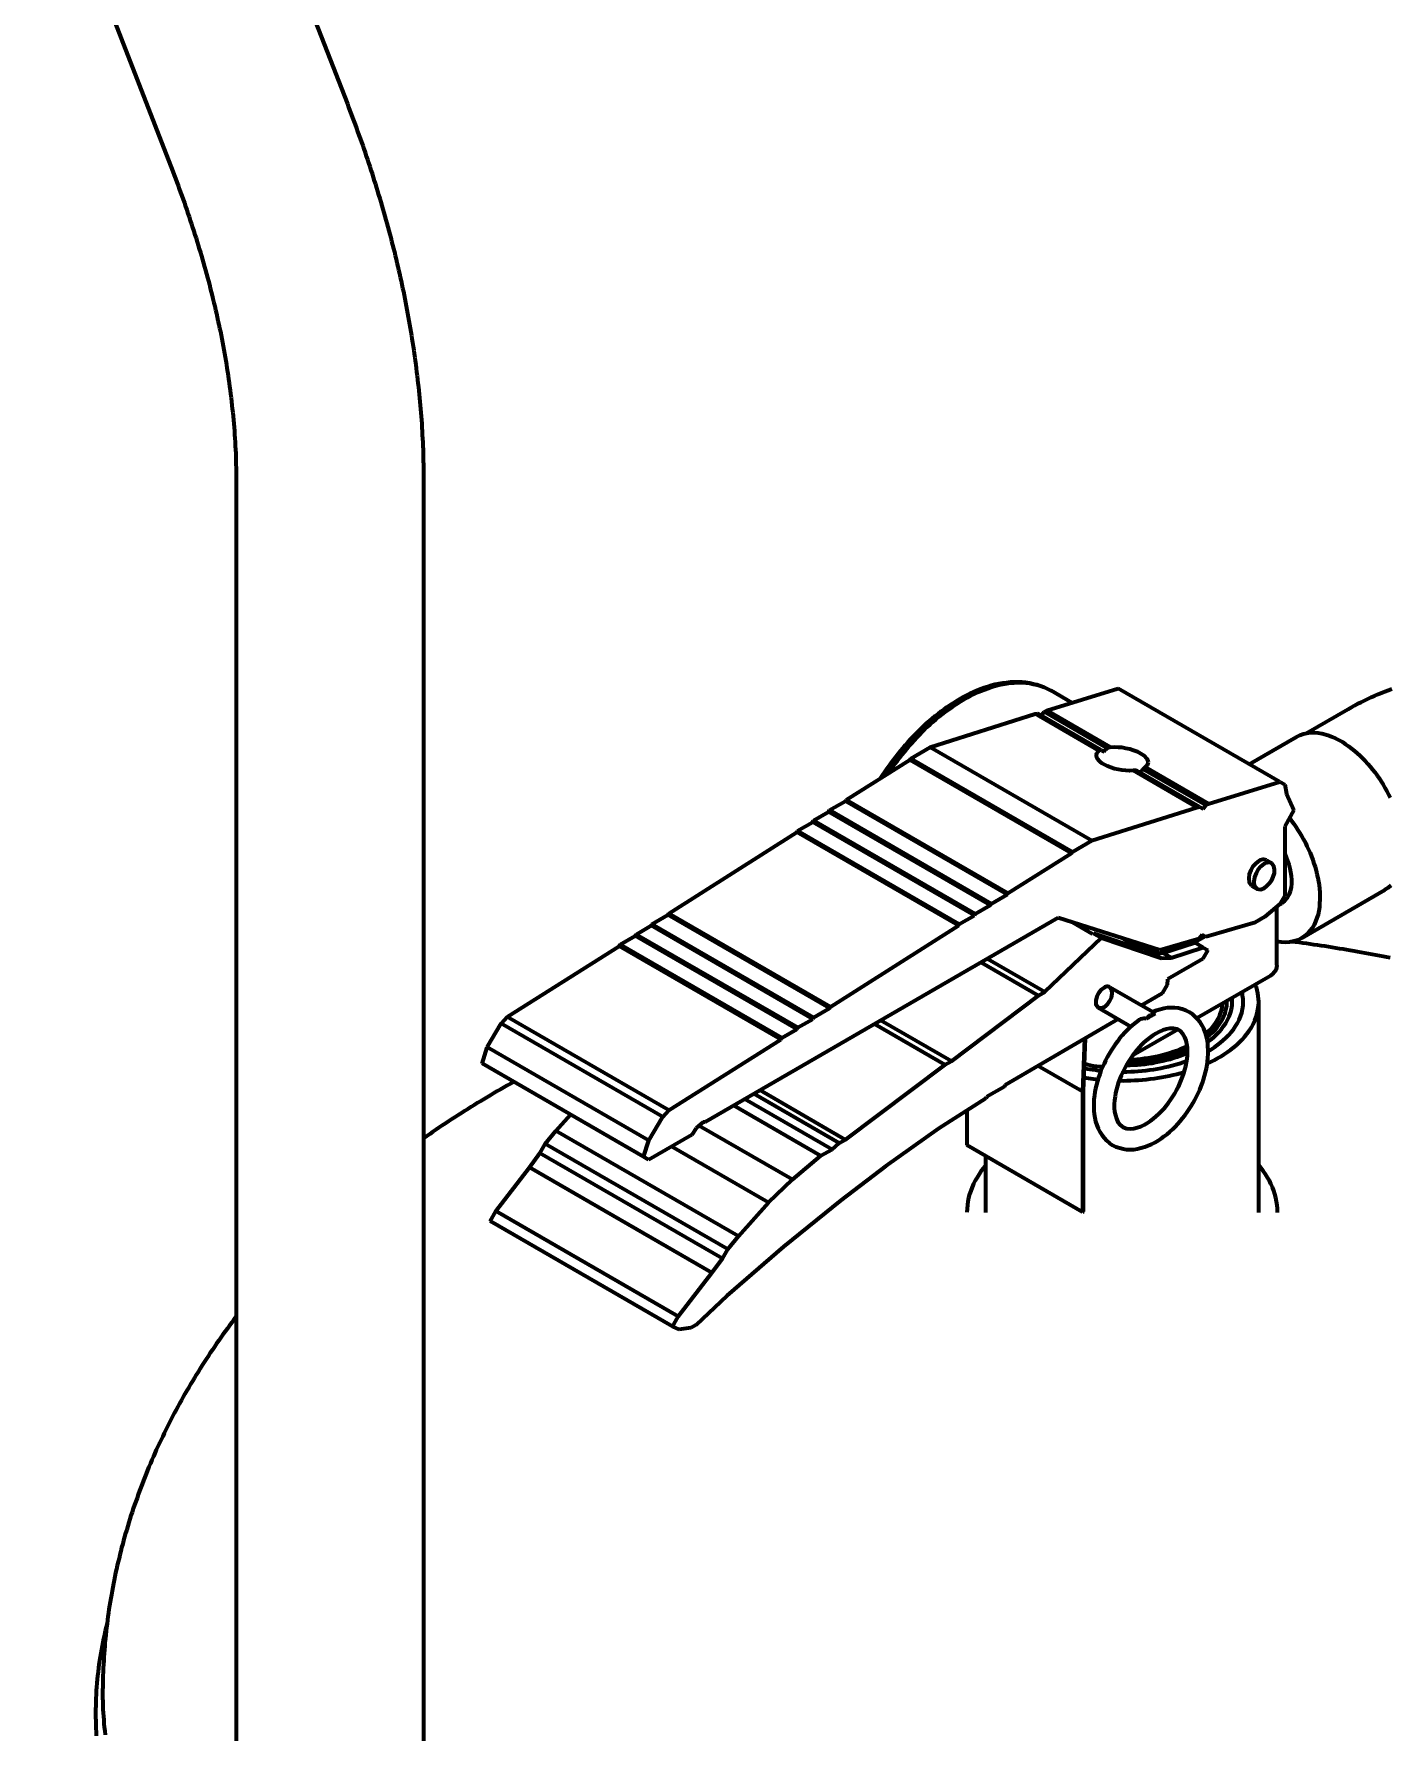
# Model space of a CAD drawing. Header units: millimetres. Extents: x 0 to 2208, y 0 to 420.
# Drawn here: x 180.6 to 189.79, y 77.29 to 88.8 of the extents above; entities that cross this region are included whole.
import ezdxf

# ---------------------------------------------------------------- set-up
doc = ezdxf.new("R2010")
doc.units = ezdxf.units.MM
doc.layers.add('01-VISIBLE', color=7, linetype='CONTINUOUS', lineweight=70)

msp = doc.modelspace()

# ---------------------------------------------------------------- linework, layer by layer
at = {"layer": '01-VISIBLE'}
for p, q in [((181.786, 90.754), (182.727, 88.33)), ((180.602, 90.295), (181.543, 87.871)), ((181.974, 85.786), (181.974, 69.083)), ((183.244, 85.786), (183.244, 69.083)), ((187.469, 84.218), (187.954, 84.366)), ((187.639, 84.27), (187.497, 84.352)), ((189.05, 83.734), (187.954, 84.366)), ((186.678, 83.969), (187.391, 84.194)), ((187.391, 84.194), (187.409, 84.197)), ((187.822, 83.944), (187.391, 84.194)), ((187.835, 83.951), (187.409, 84.197)), ((187.433, 84.183), (187.451, 84.208)), ((187.451, 84.208), (187.469, 84.218)), ((187.876, 83.962), (187.451, 84.208)), ((187.898, 83.97), (187.469, 84.218)), ((189.229, 84.064), (189.512, 84.227)), ((188.841, 83.854), (189.162, 84.04)), ((186.547, 83.893), (186.678, 83.969)), ((186.678, 83.969), (187.774, 83.336)), ((186.11, 83.613), (186.541, 83.883)), ((186.541, 83.883), (186.547, 83.893)), ((186.541, 83.883), (187.637, 83.25)), ((186.547, 83.893), (187.643, 83.26)), ((188.487, 83.561), (188.055, 83.81)), ((188.505, 83.564), (188.078, 83.811)), ((188.547, 83.575), (188.121, 83.82)), ((188.565, 83.585), (188.135, 83.833)), ((188.565, 83.585), (189.05, 83.734)), ((189.05, 83.734), (189.082, 83.715)), ((189.082, 83.715), (189.095, 83.653)), ((185.996, 83.541), (186.104, 83.603)), ((186.104, 83.603), (186.11, 83.613)), ((187.2, 82.97), (186.104, 83.603)), ((187.206, 82.98), (186.11, 83.613)), ((188.529, 83.55), (188.547, 83.575)), ((188.547, 83.575), (188.565, 83.585)), ((189.095, 83.653), (189.143, 83.542)), ((185.78, 83.402), (185.882, 83.461)), ((185.882, 83.461), (185.888, 83.471)), ((186.978, 82.828), (185.882, 83.461)), ((185.888, 83.471), (185.99, 83.53)), ((186.984, 82.839), (185.888, 83.471)), ((185.99, 83.53), (185.996, 83.541)), ((187.086, 82.897), (185.99, 83.53)), ((187.092, 82.908), (185.996, 83.541)), ((187.774, 83.336), (188.487, 83.561)), ((188.487, 83.561), (188.505, 83.564)), ((188.505, 83.564), (188.529, 83.55)), ((189.143, 83.542), (189.082, 83.431)), ((184.906, 82.842), (185.774, 83.392)), ((185.774, 83.392), (185.78, 83.402)), ((186.87, 82.759), (185.774, 83.392)), ((186.876, 82.769), (185.78, 83.402)), ((189.082, 83.431), (189.082, 82.961)), ((187.206, 82.98), (187.637, 83.25)), ((187.637, 83.25), (187.643, 83.26)), ((187.643, 83.26), (187.774, 83.336)), ((188.958, 83.203), (188.994, 83.182)), ((188.858, 83.03), (188.894, 83.009)), ((189.197, 82.674), (189.762, 83.001)), ((186.984, 82.839), (187.086, 82.897)), ((187.086, 82.897), (187.092, 82.908)), ((187.092, 82.908), (187.2, 82.97)), ((187.2, 82.97), (187.206, 82.98)), ((189.05, 82.904), (188.948, 82.818)), ((189.029, 82.491), (189.029, 82.887)), ((189.049, 82.904), (189.06, 82.91)), ((189.082, 82.961), (189.05, 82.904)), ((184.786, 82.759), (184.792, 82.769)), ((184.792, 82.769), (184.9, 82.832)), ((185.888, 82.137), (184.792, 82.769)), ((184.9, 82.832), (184.906, 82.842)), ((185.996, 82.199), (184.9, 82.832)), ((186.002, 82.209), (184.906, 82.842)), ((187.547, 82.811), (185.152, 81.428)), ((186.87, 82.759), (186.876, 82.769)), ((186.876, 82.769), (186.978, 82.828)), ((186.978, 82.828), (186.984, 82.839)), ((188.235, 82.593), (187.547, 82.811)), ((187.78, 82.702), (187.644, 82.78)), ((188.882, 82.78), (188.547, 82.683)), ((188.948, 82.818), (188.882, 82.78)), ((184.577, 82.631), (184.679, 82.69)), ((184.679, 82.69), (184.685, 82.7)), ((185.775, 82.057), (184.679, 82.69)), ((184.685, 82.7), (184.786, 82.759)), ((185.781, 82.068), (184.685, 82.7)), ((185.882, 82.126), (184.786, 82.759)), ((186.002, 82.209), (186.87, 82.759)), ((187.456, 82.311), (187.839, 82.677)), ((187.786, 82.707), (187.78, 82.702)), ((188.122, 82.594), (187.786, 82.707)), ((187.786, 82.707), (187.839, 82.677)), ((187.839, 82.677), (188.246, 82.539)), ((187.985, 82.672), (188.122, 82.594)), ((188.246, 82.539), (188.051, 82.652)), ((188.198, 82.569), (188.061, 82.648)), ((188.499, 82.669), (188.235, 82.593)), ((188.451, 82.655), (188.474, 82.642)), ((188.543, 82.685), (188.471, 82.644)), ((188.523, 82.697), (188.499, 82.669)), ((188.547, 82.683), (188.523, 82.697)), ((183.811, 82.141), (184.571, 82.621)), ((184.571, 82.621), (184.577, 82.631)), ((185.667, 81.988), (184.571, 82.621)), ((185.673, 81.998), (184.577, 82.631)), ((187.068, 82.535), (187.456, 82.311)), ((188.104, 82.635), (188.215, 82.57)), ((188.106, 82.634), (188.216, 82.57)), ((188.11, 82.633), (188.218, 82.57)), ((188.115, 82.631), (188.22, 82.571)), ((188.122, 82.629), (188.223, 82.571)), ((188.259, 82.572), (188.198, 82.569)), ((188.246, 82.539), (188.312, 82.542)), ((188.475, 82.642), (188.259, 82.572)), ((188.312, 82.542), (188.259, 82.572)), ((188.528, 82.535), (188.288, 82.397)), ((188.312, 82.542), (188.528, 82.611)), ((188.528, 82.611), (188.475, 82.642)), ((188.528, 82.611), (188.561, 82.592)), ((188.561, 82.592), (188.528, 82.535)), ((187.026, 82.51), (187.414, 82.286)), ((187.414, 82.286), (187.456, 82.311)), ((187.897, 82.342), (188.189, 82.174)), ((188.285, 82.357), (188.252, 82.3)), ((188.288, 82.397), (188.285, 82.357)), ((188.971, 82.41), (188.487, 82.131)), ((185.888, 82.137), (185.996, 82.199)), ((185.996, 82.199), (186.002, 82.209)), ((186.822, 81.841), (187.414, 82.286)), ((187.817, 82.204), (188.039, 82.075)), ((188.252, 82.3), (188.112, 82.218)), ((188.906, 80.814), (188.906, 82.242)), ((183.676, 81.935), (183.769, 82.096)), ((183.769, 82.096), (183.811, 82.141)), ((184.865, 81.463), (183.769, 82.096)), ((184.907, 81.508), (183.811, 82.141)), ((185.781, 82.068), (185.882, 82.126)), ((185.882, 82.126), (185.888, 82.137)), ((186.779, 81.816), (186.302, 82.092)), ((186.822, 81.841), (186.344, 82.116)), ((187.953, 82.125), (187.187, 81.678)), ((184.907, 81.508), (185.667, 81.988)), ((185.667, 81.988), (185.673, 81.998)), ((185.673, 81.998), (185.775, 82.057)), ((185.775, 82.057), (185.781, 82.068)), ((187.724, 81.991), (187.711, 81.634)), ((187.718, 81.638), (187.731, 81.996)), ((188.357, 82.055), (188.051, 81.879)), ((183.64, 81.824), (183.676, 81.935)), ((184.772, 81.302), (183.676, 81.935)), ((184.736, 81.191), (183.64, 81.824)), ((186.103, 81.308), (186.779, 81.816)), ((186.779, 81.816), (186.822, 81.841)), ((187.711, 81.634), (187.409, 81.808)), ((186.061, 81.284), (185.482, 81.618)), ((186.103, 81.308), (185.524, 81.643)), ((187.181, 81.667), (187.061, 81.598)), ((187.187, 81.678), (187.181, 81.667)), ((187.711, 81.634), (187.711, 80.817)), ((187.718, 80.821), (187.718, 81.638)), ((184.865, 81.463), (184.907, 81.508)), ((185.936, 81.198), (185.344, 81.539)), ((186.013, 81.242), (185.422, 81.584)), ((187.055, 81.588), (186.738, 81.384)), ((186.926, 81.505), (186.926, 81.27)), ((187.061, 81.598), (187.055, 81.588)), ((184.141, 81.369), (184.239, 81.479)), ((184.772, 81.302), (184.865, 81.463)), ((185.092, 81.387), (185.063, 81.342)), ((185.14, 81.428), (185.092, 81.387)), ((185.744, 81.038), (185.112, 81.403)), ((185.152, 81.428), (185.14, 81.428)), ((186.738, 81.384), (186.379, 81.128)), ((184.033, 81.217), (184.069, 81.279)), ((184.069, 81.279), (184.141, 81.369)), ((185.307, 80.565), (184.069, 81.279)), ((185.379, 80.655), (184.141, 81.369)), ((184.736, 81.191), (184.772, 81.302)), ((185.063, 81.342), (184.769, 81.172)), ((186.013, 81.242), (186.061, 81.284)), ((186.061, 81.284), (186.103, 81.308)), ((187.711, 80.817), (186.926, 81.27)), ((183.962, 81.12), (184.033, 81.217)), ((185.271, 80.503), (184.033, 81.217)), ((184.769, 81.172), (184.736, 81.191)), ((185.582, 80.883), (184.925, 81.262)), ((185.744, 81.038), (185.936, 81.198)), ((185.936, 81.198), (186.013, 81.242)), ((187.056, 80.814), (187.056, 81.195)), ((183.734, 80.823), (183.962, 81.12)), ((185.199, 80.406), (183.962, 81.12)), ((185.582, 80.883), (185.744, 81.038)), ((186.379, 81.128), (186.073, 80.896)), ((183.695, 80.756), (183.734, 80.823)), ((184.971, 80.109), (183.734, 80.823)), ((185.379, 80.655), (185.582, 80.883)), ((186.073, 80.896), (185.684, 80.582)), ((187.711, 80.817), (187.718, 80.821)), ((184.932, 80.041), (183.695, 80.756)), ((185.684, 80.582), (185.301, 80.25)), ((185.307, 80.565), (185.379, 80.655)), ((185.199, 80.406), (185.271, 80.503)), ((185.271, 80.503), (185.307, 80.565)), ((184.971, 80.109), (185.199, 80.406)), ((185.301, 80.25), (185.091, 80.053)), ((184.932, 80.041), (184.971, 80.109)), ((184.977, 80.022), (184.932, 80.041)), ((185.055, 80.032), (184.977, 80.022)), ((185.091, 80.053), (185.055, 80.032))]:
    msp.add_line(p, q, dxfattribs=at)
for points in [[(182.727, 88.33), (182.736, 88.307), (182.745, 88.283), (182.754, 88.26), (182.763, 88.236), (182.771, 88.213), (182.78, 88.189), (182.789, 88.166), (182.797, 88.142), (182.806, 88.118), (182.814, 88.095), (182.823, 88.071), (182.831, 88.047), (182.839, 88.024), (182.847, 88), (182.855, 87.976), (182.863, 87.952), (182.871, 87.929), (182.879, 87.905), (182.887, 87.881), (182.895, 87.857), (182.902, 87.833), (182.91, 87.809), (182.917, 87.785), (182.925, 87.761), (182.932, 87.737), (182.939, 87.713), (182.947, 87.689), (182.954, 87.665), (182.961, 87.641), (182.968, 87.617), (182.975, 87.593), (182.982, 87.569), (182.988, 87.544), (182.995, 87.52), (183.002, 87.496), (183.008, 87.472), (183.015, 87.447), (183.021, 87.423), (183.027, 87.399), (183.033, 87.375), (183.04, 87.35), (183.046, 87.326), (183.052, 87.301), (183.057, 87.277), (183.063, 87.253), (183.069, 87.228), (183.075, 87.204), (183.08, 87.179), (183.086, 87.155), (183.091, 87.13), (183.096, 87.106), (183.102, 87.081), (183.107, 87.057), (183.112, 87.032), (183.117, 87.007), (183.122, 86.983), (183.126, 86.958), (183.131, 86.933), (183.136, 86.909), (183.14, 86.884), (183.145, 86.859), (183.149, 86.835), (183.153, 86.81), (183.157, 86.785), (183.161, 86.76), (183.165, 86.736), (183.169, 86.711), (183.173, 86.686), (183.177, 86.661), (183.181, 86.636), (183.184, 86.611), (183.187, 86.587), (183.191, 86.562), (183.194, 86.537), (183.197, 86.512), (183.2, 86.487), (183.203, 86.462), (183.206, 86.437), (183.209, 86.412), (183.211, 86.387), (183.214, 86.362), (183.216, 86.337), (183.219, 86.312), (183.221, 86.287), (183.223, 86.262), (183.225, 86.237), (183.227, 86.212), (183.229, 86.187), (183.231, 86.162), (183.232, 86.137), (183.234, 86.112), (183.235, 86.087), (183.237, 86.062), (183.238, 86.037), (183.239, 86.012), (183.24, 85.987), (183.241, 85.961), (183.241, 85.936), (183.242, 85.911), (183.243, 85.886), (183.243, 85.861), (183.243, 85.836), (183.244, 85.811), (183.244, 85.786)], [(181.543, 87.871), (181.552, 87.847), (181.561, 87.824), (181.57, 87.8), (181.579, 87.777), (181.587, 87.753), (181.596, 87.729), (181.605, 87.706), (181.613, 87.682), (181.622, 87.658), (181.63, 87.634), (181.638, 87.611), (181.646, 87.587), (181.654, 87.563), (181.662, 87.539), (181.67, 87.515), (181.678, 87.491), (181.686, 87.467), (181.694, 87.443), (181.701, 87.419), (181.709, 87.395), (181.716, 87.371), (181.723, 87.347), (181.731, 87.323), (181.738, 87.299), (181.745, 87.275), (181.752, 87.25), (181.759, 87.226), (181.765, 87.202), (181.772, 87.178), (181.779, 87.153), (181.785, 87.129), (181.792, 87.105), (181.798, 87.08), (181.804, 87.056), (181.81, 87.031), (181.816, 87.007), (181.822, 86.982), (181.828, 86.958), (181.834, 86.933), (181.839, 86.909), (181.845, 86.884), (181.85, 86.86), (181.855, 86.835), (181.861, 86.81), (181.866, 86.786), (181.871, 86.761), (181.876, 86.736), (181.88, 86.712), (181.885, 86.687), (181.89, 86.662), (181.894, 86.637), (181.899, 86.613), (181.903, 86.588), (181.907, 86.563), (181.911, 86.538), (181.915, 86.513), (181.919, 86.488), (181.922, 86.463), (181.926, 86.438), (181.929, 86.413), (181.933, 86.388), (181.936, 86.363), (181.939, 86.338), (181.942, 86.313), (181.945, 86.288), (181.947, 86.263), (181.95, 86.238), (181.953, 86.213), (181.955, 86.188), (181.957, 86.163), (181.959, 86.138), (181.961, 86.113), (181.963, 86.088), (181.965, 86.063), (181.966, 86.037), (181.967, 86.012), (181.969, 85.987), (181.97, 85.962), (181.971, 85.937), (181.972, 85.912), (181.972, 85.887), (181.973, 85.861), (181.973, 85.836), (181.973, 85.811), (181.974, 85.786)], [(186.88, 84.297), (186.902, 84.31), (186.925, 84.322), (186.948, 84.333), (186.972, 84.344), (186.996, 84.355), (187.02, 84.364), (187.044, 84.373), (187.069, 84.381), (187.094, 84.389), (187.119, 84.395), (187.145, 84.4), (187.17, 84.405), (187.196, 84.408), (187.222, 84.411), (187.248, 84.412), (187.274, 84.412), (187.3, 84.411), (187.325, 84.409), (187.351, 84.405), (187.377, 84.399), (187.402, 84.393), (187.426, 84.385), (187.451, 84.375), (187.474, 84.364), (187.497, 84.352)], [(186.91, 84.294), (186.932, 84.306), (186.955, 84.319), (186.978, 84.33), (187.001, 84.341), (187.025, 84.351), (187.049, 84.361), (187.073, 84.369), (187.097, 84.377), (187.122, 84.385), (187.147, 84.391), (187.172, 84.396), (187.198, 84.401), (187.223, 84.404), (187.249, 84.406), (187.275, 84.407), (187.3, 84.407), (187.326, 84.405), (187.352, 84.402), (187.377, 84.397), (187.402, 84.391), (187.427, 84.384), (187.451, 84.375), (187.474, 84.364), (187.497, 84.352)], [(186.345, 83.76), (186.358, 83.781), (186.373, 83.803), (186.387, 83.824), (186.402, 83.844), (186.417, 83.865), (186.432, 83.886), (186.447, 83.906), (186.463, 83.926), (186.479, 83.946), (186.495, 83.965), (186.512, 83.985), (186.529, 84.004), (186.546, 84.023), (186.563, 84.041), (186.581, 84.06), (186.599, 84.078), (186.617, 84.096), (186.635, 84.113), (186.654, 84.131), (186.673, 84.148), (186.693, 84.164), (186.712, 84.181), (186.732, 84.196), (186.752, 84.212), (186.773, 84.227), (186.794, 84.242), (186.815, 84.256), (186.836, 84.27), (186.858, 84.284), (186.88, 84.297)], [(186.396, 83.792), (186.41, 83.813), (186.425, 83.834), (186.44, 83.855), (186.456, 83.876), (186.471, 83.897), (186.487, 83.917), (186.504, 83.937), (186.52, 83.957), (186.537, 83.977), (186.554, 83.996), (186.571, 84.015), (186.589, 84.034), (186.607, 84.053), (186.625, 84.072), (186.643, 84.09), (186.662, 84.108), (186.681, 84.125), (186.7, 84.142), (186.72, 84.159), (186.74, 84.176), (186.76, 84.192), (186.781, 84.208), (186.801, 84.223), (186.822, 84.238), (186.844, 84.253), (186.865, 84.267), (186.887, 84.281), (186.91, 84.294)], [(189.512, 84.227), (189.534, 84.24), (189.556, 84.252), (189.578, 84.264), (189.601, 84.275), (189.623, 84.286), (189.646, 84.297), (189.669, 84.308), (189.692, 84.318), (189.715, 84.328), (189.738, 84.337), (189.762, 84.347), (189.785, 84.356), (189.809, 84.365)], [(189.162, 84.04), (189.185, 84.051), (189.209, 84.059), (189.233, 84.065), (189.258, 84.068), (189.283, 84.068), (189.309, 84.066), (189.333, 84.061), (189.358, 84.055), (189.382, 84.048), (189.405, 84.038), (189.428, 84.028), (189.451, 84.017), (189.473, 84.004), (189.494, 83.99), (189.515, 83.976), (189.535, 83.961), (189.555, 83.945), (189.574, 83.929), (189.592, 83.912), (189.61, 83.894), (189.628, 83.876), (189.645, 83.857), (189.661, 83.838), (189.677, 83.818), (189.693, 83.799), (189.708, 83.778), (189.722, 83.758), (189.736, 83.737), (189.749, 83.715), (189.762, 83.693), (189.775, 83.671), (189.786, 83.649), (189.798, 83.627)], [(187.806, 83.913), (187.806, 83.919), (187.808, 83.925), (187.811, 83.931), (187.814, 83.936), (187.818, 83.94), (187.822, 83.944)], [(187.857, 83.851), (187.845, 83.859), (187.834, 83.867), (187.824, 83.877), (187.815, 83.887), (187.808, 83.9), (187.806, 83.913)], [(187.822, 83.944), (187.824, 83.946), (187.827, 83.947), (187.829, 83.948), (187.831, 83.949), (187.833, 83.95), (187.835, 83.951)], [(187.835, 83.951), (187.839, 83.949), (187.843, 83.947), (187.846, 83.945), (187.85, 83.942), (187.853, 83.94), (187.857, 83.938)], [(187.857, 83.938), (187.86, 83.942), (187.863, 83.946), (187.866, 83.95), (187.87, 83.954), (187.873, 83.958), (187.876, 83.962)], [(187.898, 83.97), (187.895, 83.969), (187.891, 83.967), (187.887, 83.966), (187.884, 83.965), (187.88, 83.963), (187.876, 83.962)], [(187.898, 83.97), (187.925, 83.971), (187.952, 83.97), (187.979, 83.968), (188.006, 83.963), (188.032, 83.957), (188.058, 83.949), (188.083, 83.939), (188.107, 83.927), (188.129, 83.912), (188.147, 83.892), (188.156, 83.867)], [(188.055, 83.81), (188.03, 83.809), (188.004, 83.81), (187.978, 83.813), (187.953, 83.817), (187.928, 83.823), (187.904, 83.831), (187.88, 83.84), (187.857, 83.851)], [(188.078, 83.811), (188.074, 83.81), (188.07, 83.81), (188.067, 83.81), (188.063, 83.81), (188.059, 83.81), (188.055, 83.81)], [(188.121, 83.82), (188.119, 83.816), (188.116, 83.812), (188.113, 83.808), (188.11, 83.804), (188.108, 83.799), (188.105, 83.795)], [(188.121, 83.82), (188.124, 83.822), (188.126, 83.824), (188.129, 83.827), (188.131, 83.829), (188.133, 83.831), (188.135, 83.833)], [(188.156, 83.867), (188.155, 83.86), (188.153, 83.853), (188.15, 83.847), (188.146, 83.842), (188.141, 83.837), (188.135, 83.833)], [(189.114, 83.489), (189.129, 83.469), (189.144, 83.449), (189.158, 83.428), (189.172, 83.407), (189.185, 83.386), (189.198, 83.364), (189.21, 83.342), (189.222, 83.32), (189.233, 83.297), (189.244, 83.275), (189.254, 83.252), (189.263, 83.228), (189.272, 83.205), (189.28, 83.181), (189.288, 83.157), (189.295, 83.133), (189.301, 83.109), (189.306, 83.084), (189.311, 83.059), (189.315, 83.035), (189.318, 83.01), (189.32, 82.985), (189.321, 82.96), (189.321, 82.934), (189.319, 82.909), (189.317, 82.884), (189.313, 82.86), (189.308, 82.835), (189.301, 82.811), (189.292, 82.787), (189.281, 82.765), (189.268, 82.743), (189.253, 82.723), (189.236, 82.704), (189.217, 82.688), (189.197, 82.674)], [(189.082, 83.246), (189.093, 83.222), (189.102, 83.197), (189.11, 83.173), (189.117, 83.147), (189.122, 83.122), (189.126, 83.096), (189.128, 83.07), (189.128, 83.044), (189.125, 83.018), (189.119, 82.993), (189.111, 82.968), (189.098, 82.945), (189.081, 82.926), (189.06, 82.91)], [(188.908, 83.198), (188.886, 83.181), (188.867, 83.159), (188.853, 83.135), (188.842, 83.108), (188.838, 83.08), (188.841, 83.052), (188.858, 83.03)], [(188.944, 83.178), (188.921, 83.16), (188.902, 83.139), (188.888, 83.114), (188.878, 83.088), (188.873, 83.059), (188.876, 83.031), (188.894, 83.009)], [(188.894, 83.009), (188.918, 83.005), (188.942, 83.013), (188.962, 83.028), (188.979, 83.046), (188.994, 83.067), (189.004, 83.09), (189.012, 83.114), (189.014, 83.139), (189.009, 83.163), (188.994, 83.182)], [(188.958, 83.203), (188.95, 83.206), (188.941, 83.208), (188.933, 83.207), (188.924, 83.205), (188.916, 83.202), (188.908, 83.198)], [(188.994, 83.182), (188.985, 83.186), (188.977, 83.187), (188.968, 83.187), (188.96, 83.185), (188.951, 83.182), (188.944, 83.178)], [(189.802, 83.031), (189.783, 83.015), (189.762, 83.001)], [(189.197, 82.674), (189.171, 82.661), (189.143, 82.653), (189.115, 82.648), (189.086, 82.646), (189.058, 82.647), (189.029, 82.652)], [(189.798, 82.54), (189.773, 82.545), (189.749, 82.55), (189.724, 82.555), (189.699, 82.56), (189.675, 82.564), (189.65, 82.569), (189.626, 82.573), (189.601, 82.578), (189.576, 82.582), (189.552, 82.587), (189.527, 82.591), (189.502, 82.595), (189.478, 82.599), (189.453, 82.603), (189.428, 82.607), (189.403, 82.611), (189.379, 82.615), (189.354, 82.619), (189.329, 82.623), (189.304, 82.626), (189.28, 82.63), (189.255, 82.633), (189.23, 82.637), (189.205, 82.64), (189.18, 82.644), (189.156, 82.647), (189.131, 82.65)], [(189.029, 82.491), (189.027, 82.474), (189.021, 82.458), (189.011, 82.443), (188.999, 82.43), (188.985, 82.419), (188.971, 82.41)], [(187.857, 82.338), (187.836, 82.322), (187.82, 82.301), (187.808, 82.277), (187.801, 82.251), (187.802, 82.225), (187.817, 82.204)], [(187.817, 82.204), (187.842, 82.201), (187.864, 82.212), (187.883, 82.229), (187.897, 82.25), (187.908, 82.273), (187.913, 82.297), (187.911, 82.322), (187.897, 82.342)], [(187.897, 82.342), (187.891, 82.345), (187.884, 82.346), (187.877, 82.346), (187.87, 82.344), (187.863, 82.342), (187.857, 82.338)], [(188.801, 82.242), (188.801, 82.253), (188.8, 82.264), (188.799, 82.275), (188.797, 82.286), (188.795, 82.297), (188.793, 82.307)], [(188.906, 82.242), (188.905, 82.262), (188.903, 82.282), (188.9, 82.302), (188.896, 82.321), (188.89, 82.341), (188.883, 82.359)], [(188.435, 82.172), (188.412, 82.184), (188.388, 82.193), (188.363, 82.199), (188.338, 82.202), (188.312, 82.203), (188.287, 82.201), (188.262, 82.197), (188.237, 82.191), (188.212, 82.183), (188.188, 82.174)], [(188.547, 82.025), (188.566, 82.043), (188.585, 82.062), (188.602, 82.083), (188.618, 82.105), (188.631, 82.128), (188.643, 82.152), (188.652, 82.178), (188.658, 82.204), (188.661, 82.231)], [(188.553, 82.001), (188.573, 82.017), (188.593, 82.035), (188.611, 82.054), (188.627, 82.074), (188.643, 82.095), (188.656, 82.117), (188.668, 82.141), (188.678, 82.165), (188.684, 82.191), (188.689, 82.216), (188.69, 82.242)], [(188.557, 81.825), (188.581, 81.836), (188.604, 81.848), (188.627, 81.86), (188.65, 81.873), (188.672, 81.887), (188.693, 81.902), (188.714, 81.917), (188.735, 81.933), (188.755, 81.95), (188.774, 81.968), (188.792, 81.986), (188.81, 82.006), (188.826, 82.026), (188.842, 82.047), (188.856, 82.069), (188.868, 82.092), (188.879, 82.116), (188.889, 82.14), (188.896, 82.165), (188.901, 82.19), (188.905, 82.216), (188.906, 82.242)], [(188.559, 81.971), (188.579, 81.986), (188.599, 82.002), (188.618, 82.019), (188.636, 82.038), (188.653, 82.057), (188.668, 82.077), (188.682, 82.098), (188.695, 82.12), (188.706, 82.143), (188.714, 82.167), (188.721, 82.192), (188.725, 82.217), (188.726, 82.242)], [(188.563, 81.909), (188.585, 81.922), (188.606, 81.936), (188.627, 81.951), (188.647, 81.966), (188.666, 81.982), (188.684, 81.999), (188.702, 82.017), (188.719, 82.036), (188.734, 82.056), (188.749, 82.077), (188.762, 82.098), (188.773, 82.121), (188.783, 82.144), (188.791, 82.168), (188.796, 82.192), (188.8, 82.217), (188.801, 82.242)], [(188.69, 82.242), (188.69, 82.243), (188.69, 82.244), (188.69, 82.245), (188.69, 82.246), (188.69, 82.247), (188.69, 82.248)], [(188.726, 82.242), (188.726, 82.247), (188.726, 82.251), (188.725, 82.255), (188.725, 82.259), (188.725, 82.263), (188.725, 82.268)], [(188.09, 82.117), (188.07, 82.101), (188.051, 82.085), (188.032, 82.068), (188.014, 82.051), (187.996, 82.032), (187.98, 82.014), (187.963, 81.994), (187.948, 81.974), (187.933, 81.954), (187.919, 81.933), (187.905, 81.912), (187.892, 81.89), (187.879, 81.868), (187.868, 81.846), (187.857, 81.823), (187.846, 81.8), (187.836, 81.777), (187.828, 81.753), (187.819, 81.73), (187.812, 81.705), (187.806, 81.681), (187.8, 81.656), (187.795, 81.632), (187.792, 81.607), (187.789, 81.582), (187.787, 81.556), (187.787, 81.531), (187.788, 81.506), (187.791, 81.481), (187.795, 81.456), (187.8, 81.431), (187.808, 81.407), (187.817, 81.384), (187.828, 81.361), (187.842, 81.34), (187.857, 81.32), (187.875, 81.302), (187.894, 81.285), (187.915, 81.272)], [(187.915, 81.272), (187.938, 81.26), (187.961, 81.252), (187.986, 81.246), (188.01, 81.242), (188.035, 81.241), (188.06, 81.242), (188.085, 81.246), (188.11, 81.252), (188.134, 81.259), (188.157, 81.268), (188.18, 81.278), (188.202, 81.289), (188.224, 81.302), (188.245, 81.316), (188.265, 81.331), (188.285, 81.346), (188.304, 81.362), (188.323, 81.379), (188.341, 81.397), (188.358, 81.415), (188.374, 81.434), (188.39, 81.453), (188.406, 81.473), (188.42, 81.494), (188.435, 81.514), (188.448, 81.535), (188.461, 81.557), (188.473, 81.579), (188.485, 81.601), (188.496, 81.624), (188.506, 81.647), (188.515, 81.67), (188.524, 81.693), (188.532, 81.717), (188.539, 81.741), (188.546, 81.766), (188.551, 81.79), (188.556, 81.815), (188.559, 81.839), (188.562, 81.864), (188.563, 81.89), (188.563, 81.915), (188.562, 81.94), (188.56, 81.965), (188.556, 81.989), (188.55, 82.014), (188.542, 82.038), (188.533, 82.061), (188.522, 82.083), (188.508, 82.105), (188.493, 82.124), (188.476, 82.142), (188.456, 82.158), (188.435, 82.172)], [(188.09, 82.117), (188.098, 82.122), (188.107, 82.127), (188.117, 82.13), (188.127, 82.131), (188.136, 82.131), (188.146, 82.128)], [(188.175, 82.155), (188.17, 82.151), (188.164, 82.147), (188.159, 82.143), (188.155, 82.138), (188.15, 82.133), (188.146, 82.128)], [(188.175, 82.146), (188.17, 82.144), (188.165, 82.141), (188.16, 82.138), (188.156, 82.134), (188.151, 82.131), (188.146, 82.128)], [(188.205, 82.162), (188.2, 82.162), (188.194, 82.162), (188.189, 82.161), (188.185, 82.159), (188.18, 82.157), (188.175, 82.155)], [(188.205, 82.162), (188.2, 82.16), (188.195, 82.157), (188.19, 82.155), (188.185, 82.152), (188.18, 82.149), (188.175, 82.146)], [(188.188, 82.174), (188.188, 82.174), (188.188, 82.174), (188.189, 82.174), (188.189, 82.174), (188.189, 82.174), (188.189, 82.174)], [(188.189, 82.174), (188.192, 82.172), (188.194, 82.169), (188.197, 82.167), (188.199, 82.166), (188.202, 82.164), (188.205, 82.162)], [(188.21, 82.029), (188.189, 82.015), (188.169, 82.001), (188.149, 81.985), (188.13, 81.969), (188.112, 81.951), (188.095, 81.933), (188.079, 81.914), (188.063, 81.894), (188.048, 81.874), (188.034, 81.854), (188.02, 81.833), (188.008, 81.811), (187.996, 81.789), (187.984, 81.766), (187.974, 81.744), (187.965, 81.72), (187.956, 81.697), (187.948, 81.673), (187.942, 81.649), (187.936, 81.624), (187.932, 81.6), (187.929, 81.575), (187.927, 81.55), (187.927, 81.525), (187.929, 81.5), (187.934, 81.475), (187.941, 81.451), (187.951, 81.428), (187.966, 81.408), (187.986, 81.393), (188.009, 81.384), (188.034, 81.381), (188.059, 81.384), (188.083, 81.39), (188.107, 81.398), (188.129, 81.409), (188.151, 81.422), (188.172, 81.435), (188.192, 81.451), (188.211, 81.467), (188.229, 81.484), (188.247, 81.502), (188.264, 81.52), (188.28, 81.54), (188.295, 81.559), (188.31, 81.58), (188.324, 81.601), (188.337, 81.622), (188.349, 81.644), (188.361, 81.666), (188.371, 81.689), (188.381, 81.712), (188.39, 81.735), (188.398, 81.759), (188.406, 81.783), (188.412, 81.807), (188.417, 81.832), (188.42, 81.857), (188.423, 81.882), (188.423, 81.907), (188.422, 81.932), (188.419, 81.957), (188.414, 81.981), (188.405, 82.004), (188.392, 82.026), (188.375, 82.044), (188.353, 82.057), (188.329, 82.062), (188.304, 82.062), (188.279, 82.058), (188.255, 82.05), (188.232, 82.04), (188.21, 82.029)], [(187.986, 81.769), (188.012, 81.769), (188.038, 81.77), (188.063, 81.771), (188.089, 81.773), (188.115, 81.775), (188.141, 81.778), (188.167, 81.781), (188.192, 81.785), (188.218, 81.789), (188.243, 81.794), (188.269, 81.799), (188.294, 81.805), (188.319, 81.811), (188.344, 81.818), (188.369, 81.825), (188.394, 81.833), (188.418, 81.842)], [(188.008, 81.813), (188.034, 81.813), (188.059, 81.815), (188.083, 81.816), (188.108, 81.819), (188.133, 81.821), (188.158, 81.825), (188.183, 81.828), (188.208, 81.833), (188.232, 81.838), (188.257, 81.843), (188.281, 81.849), (188.305, 81.855), (188.329, 81.862), (188.353, 81.87), (188.377, 81.878), (188.4, 81.887), (188.423, 81.896)], [(188.021, 81.834), (188.047, 81.835), (188.073, 81.836), (188.098, 81.839), (188.124, 81.841), (188.15, 81.845), (188.175, 81.849), (188.201, 81.853), (188.226, 81.858), (188.252, 81.864), (188.277, 81.87), (188.302, 81.877), (188.326, 81.885), (188.351, 81.893), (188.375, 81.902), (188.399, 81.912), (188.423, 81.922)], [(188.032, 81.851), (188.057, 81.852), (188.082, 81.854), (188.107, 81.857), (188.132, 81.86), (188.157, 81.863), (188.182, 81.867), (188.207, 81.872), (188.231, 81.877), (188.256, 81.883), (188.28, 81.89), (188.304, 81.897), (188.328, 81.905), (188.352, 81.913), (188.375, 81.923), (188.398, 81.933), (188.421, 81.943)], [(187.721, 81.73), (187.737, 81.727), (187.753, 81.725), (187.768, 81.723), (187.784, 81.721), (187.8, 81.719), (187.815, 81.717)], [(187.724, 81.793), (187.742, 81.789), (187.761, 81.786), (187.78, 81.783), (187.799, 81.781), (187.817, 81.778), (187.836, 81.776)], [(187.725, 81.825), (187.745, 81.818), (187.765, 81.813), (187.785, 81.809), (187.806, 81.806), (187.827, 81.805), (187.848, 81.805)], [(187.96, 81.709), (187.986, 81.708), (188.013, 81.709), (188.039, 81.709), (188.065, 81.711), (188.091, 81.712), (188.117, 81.714), (188.144, 81.717), (188.17, 81.72), (188.196, 81.723), (188.222, 81.727), (188.248, 81.731), (188.273, 81.736), (188.299, 81.741), (188.325, 81.747), (188.35, 81.753), (188.376, 81.759), (188.401, 81.767)], [(183.855, 81.7), (183.833, 81.687), (183.81, 81.675), (183.788, 81.662), (183.766, 81.649), (183.743, 81.636), (183.721, 81.623), (183.699, 81.61), (183.677, 81.597), (183.654, 81.584), (183.632, 81.57), (183.61, 81.557), (183.588, 81.543), (183.566, 81.53), (183.544, 81.516), (183.523, 81.503), (183.501, 81.489), (183.479, 81.475), (183.457, 81.461), (183.436, 81.447), (183.414, 81.433), (183.393, 81.418), (183.371, 81.404), (183.35, 81.39), (183.328, 81.375), (183.307, 81.361), (183.286, 81.346), (183.265, 81.331), (183.244, 81.316)], [(187.056, 81.135), (187.04, 81.116), (187.024, 81.096), (187.01, 81.075), (186.997, 81.053), (186.984, 81.031), (186.973, 81.009), (186.963, 80.986), (186.954, 80.962), (186.946, 80.938), (186.939, 80.914), (186.934, 80.889), (186.931, 80.864), (186.929, 80.839), (186.928, 80.814)], [(189.034, 80.814), (189.033, 80.839), (189.031, 80.864), (189.027, 80.889), (189.022, 80.914), (189.016, 80.938), (189.008, 80.962), (188.999, 80.986), (188.989, 81.009), (188.978, 81.031), (188.965, 81.053), (188.952, 81.075), (188.937, 81.096), (188.922, 81.116), (188.906, 81.135)], [(181.974, 80.109), (181.958, 80.089), (181.943, 80.068), (181.928, 80.048), (181.914, 80.028), (181.899, 80.008), (181.884, 79.987), (181.87, 79.967), (181.855, 79.946), (181.841, 79.926), (181.827, 79.905), (181.812, 79.884), (181.798, 79.863), (181.785, 79.842), (181.771, 79.821), (181.757, 79.8), (181.743, 79.779), (181.73, 79.758), (181.717, 79.737), (181.703, 79.715), (181.69, 79.694), (181.677, 79.672), (181.664, 79.651), (181.652, 79.629), (181.639, 79.607), (181.626, 79.586), (181.614, 79.564), (181.602, 79.542), (181.59, 79.52), (181.577, 79.498), (181.566, 79.476), (181.554, 79.454), (181.542, 79.431), (181.53, 79.409), (181.519, 79.387), (181.508, 79.364), (181.497, 79.342), (181.485, 79.319), (181.475, 79.297), (181.464, 79.274), (181.453, 79.251), (181.443, 79.228), (181.432, 79.206), (181.422, 79.183), (181.412, 79.16), (181.402, 79.137), (181.392, 79.113), (181.382, 79.09), (181.372, 79.067), (181.363, 79.044), (181.354, 79.021), (181.345, 78.997), (181.335, 78.974), (181.327, 78.95), (181.318, 78.927), (181.309, 78.903), (181.301, 78.879), (181.292, 78.856), (181.284, 78.832), (181.276, 78.808), (181.268, 78.784), (181.26, 78.76), (181.253, 78.736), (181.245, 78.713), (181.238, 78.688), (181.231, 78.664), (181.224, 78.64), (181.217, 78.616), (181.21, 78.592), (181.204, 78.568), (181.197, 78.543), (181.191, 78.519), (181.185, 78.495), (181.179, 78.47), (181.173, 78.446), (181.167, 78.421), (181.162, 78.397), (181.156, 78.372), (181.151, 78.348), (181.146, 78.323), (181.141, 78.299), (181.136, 78.274), (181.132, 78.249), (181.127, 78.224), (181.123, 78.2), (181.119, 78.175), (181.115, 78.15), (181.111, 78.125), (181.108, 78.1), (181.104, 78.075), (181.101, 78.051), (181.098, 78.026), (181.095, 78.001), (181.092, 77.976), (181.089, 77.951), (181.087, 77.926), (181.084, 77.901), (181.082, 77.876), (181.08, 77.851), (181.078, 77.826), (181.076, 77.801), (181.075, 77.776), (181.074, 77.75), (181.072, 77.725), (181.071, 77.7), (181.07, 77.675), (181.07, 77.65), (181.069, 77.625), (181.069, 77.6), (181.068, 77.575), (181.068, 77.55)], [(181.098, 78.028), (181.092, 78.003), (181.086, 77.978), (181.08, 77.953), (181.074, 77.928), (181.069, 77.903), (181.064, 77.878), (181.06, 77.853), (181.055, 77.827), (181.051, 77.802), (181.047, 77.777), (181.043, 77.751), (181.04, 77.726), (181.037, 77.7), (181.034, 77.675), (181.031, 77.649), (181.029, 77.624), (181.027, 77.598), (181.025, 77.573), (181.024, 77.547), (181.022, 77.521), (181.022, 77.496), (181.021, 77.47), (181.02, 77.445), (181.02, 77.419)], [(181.068, 77.55), (181.068, 77.525), (181.069, 77.5), (181.07, 77.474), (181.07, 77.449), (181.072, 77.424), (181.073, 77.4), (181.075, 77.375), (181.077, 77.35), (181.079, 77.325), (181.082, 77.3), (181.085, 77.275)], [(181.02, 77.419), (181.02, 77.394), (181.021, 77.369), (181.021, 77.344), (181.022, 77.319), (181.024, 77.293), (181.025, 77.268)]]:
    msp.add_lwpolyline(points, dxfattribs=at)

doc.saveas('drawing.dxf')
